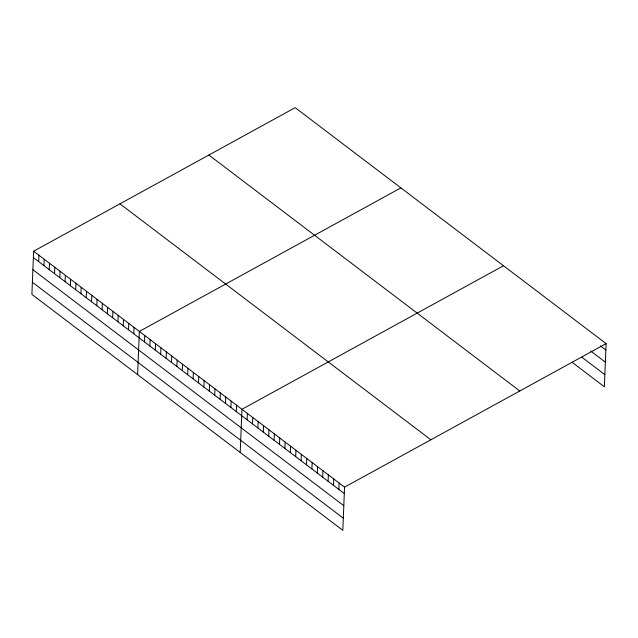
<?xml version="1.0" encoding="UTF-8"?>
<svg xmlns="http://www.w3.org/2000/svg" width="638" height="638" viewBox="0 0 638 638"><rect width="100%" height="100%" fill="white"/><g stroke="black" fill="none" stroke-linecap="round" stroke-linejoin="round"><path stroke-width="0.96" d="M33.631 251.205L31.9 294.389L342.821 530.337L344.552 487.153L33.631 251.205L295.179 107.662L606.1 343.611L604.369 386.795L571.967 362.209M38.663 261.612L38.918 255.216M43.95 265.623L44.205 259.227M49.238 269.635L49.493 263.239M54.517 273.646L54.78 267.25M59.805 277.658L60.06 271.262M65.092 281.669L65.347 275.273M70.379 285.68L70.635 279.284M75.659 289.692L75.922 283.296M80.946 293.703L81.201 287.307M86.234 297.715L86.489 291.311M91.521 301.726L91.776 295.322M96.809 305.738L97.064 299.334M102.088 309.749L102.351 303.345M107.375 313.76L107.631 307.356M112.663 317.772L112.918 311.368M117.95 321.783L118.205 315.379M123.238 325.795L123.493 319.391M128.517 329.806L128.78 323.402M133.805 333.818L134.06 327.414M137.617 374.61L139.347 331.425L400.895 187.883M144.491 341.92L144.746 335.524M149.89 346.019L150.145 339.623M155.289 350.118L155.544 343.722M160.688 354.218L160.951 347.822M166.095 358.317L166.351 351.921M171.494 362.416L171.75 356.012M176.893 366.515L177.149 360.111M182.293 370.606L182.548 364.21M187.692 374.705L187.947 368.309M193.091 378.805L193.346 372.409M198.49 382.904L198.753 376.508M203.897 387.003L204.152 380.607M209.296 391.102L209.551 384.706M214.695 395.201L214.95 388.797M220.094 399.3L220.349 392.896M225.493 403.391L225.748 396.995M230.892 407.491L231.147 401.095M236.291 411.59L236.554 405.194M240.215 452.478L241.954 409.293L503.494 265.751M247.097 419.788L247.353 413.392M252.496 423.887L252.752 417.491M257.896 427.986L258.151 421.582M263.295 432.085L263.55 425.682M268.694 436.177L268.949 429.781M274.093 440.276L274.356 433.88M279.5 444.375L279.755 437.979M284.899 448.474L285.154 442.078M290.298 452.573L290.553 446.177M295.697 456.672L295.952 450.269M301.096 460.772L301.351 454.368M306.495 464.863L306.75 458.467M311.894 468.962L312.157 462.566M317.301 473.061L317.557 466.665M322.7 477.16L322.956 470.764M328.099 481.259L328.355 474.863M333.499 485.358L333.754 478.963M338.898 489.458L339.153 483.054M344.552 487.153L606.1 343.611M600.446 345.916L605.845 350.007M590.7 351.028L605.358 362.153M581.712 357.097L604.856 374.658M208.873 155.026L519.787 390.982M119.944 203.833L430.865 439.789M33.375 257.6L344.297 493.557M32.889 269.738L343.81 505.695M32.386 282.251L343.308 518.2"/></g></svg>
